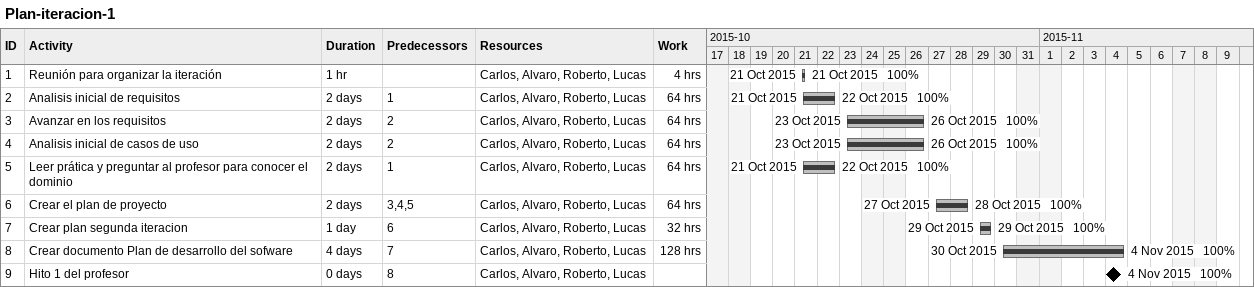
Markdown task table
Plan-iteracion-1

| ID | Task | Duration | Start | Finish | Predecessors | Resources | % complete | Work (h) |
|---|---|---|---|---|---|---|---|---|
| 1 | Reunión para organizar la iteración | 1h | 2015-10-21 | 2015-10-21 |  | Carlos, Alvaro, Roberto, Lucas | 100 | 4 |
| 2 | Analisis inicial de requisitos | 2d | 2015-10-21 | 2015-10-22 | 1 | Carlos, Alvaro, Roberto, Lucas | 100 | 64 |
| 3 | Avanzar en los requisitos | 2d | 2015-10-23 | 2015-10-26 | 2 | Carlos, Alvaro, Roberto, Lucas | 100 | 64 |
| 4 | Analisis inicial de casos de uso | 2d | 2015-10-23 | 2015-10-26 | 2 | Carlos, Alvaro, Roberto, Lucas | 100 | 64 |
| 5 | Leer prática y preguntar al profesor para conocer el dominio | 2d | 2015-10-21 | 2015-10-22 | 1 | Carlos, Alvaro, Roberto, Lucas | 100 | 64 |
| 6 | Crear el plan de proyecto | 2d | 2015-10-27 | 2015-10-28 | 3, 4, 5 | Carlos, Alvaro, Roberto, Lucas | 100 | 64 |
| 7 | Crear plan segunda iteracion | 1d | 2015-10-29 | 2015-10-29 | 6 | Carlos, Alvaro, Roberto, Lucas | 100 | 32 |
| 8 | Crear documento Plan de desarrollo del sofware | 4d | 2015-10-30 | 2015-11-04 | 7 | Carlos, Alvaro, Roberto, Lucas | 100 | 128 |
| 9 | Hito 1 del profesor | 0d | 2015-11-04 | 2015-11-04 | 8 | Carlos, Alvaro, Roberto, Lucas | 100 |  |
